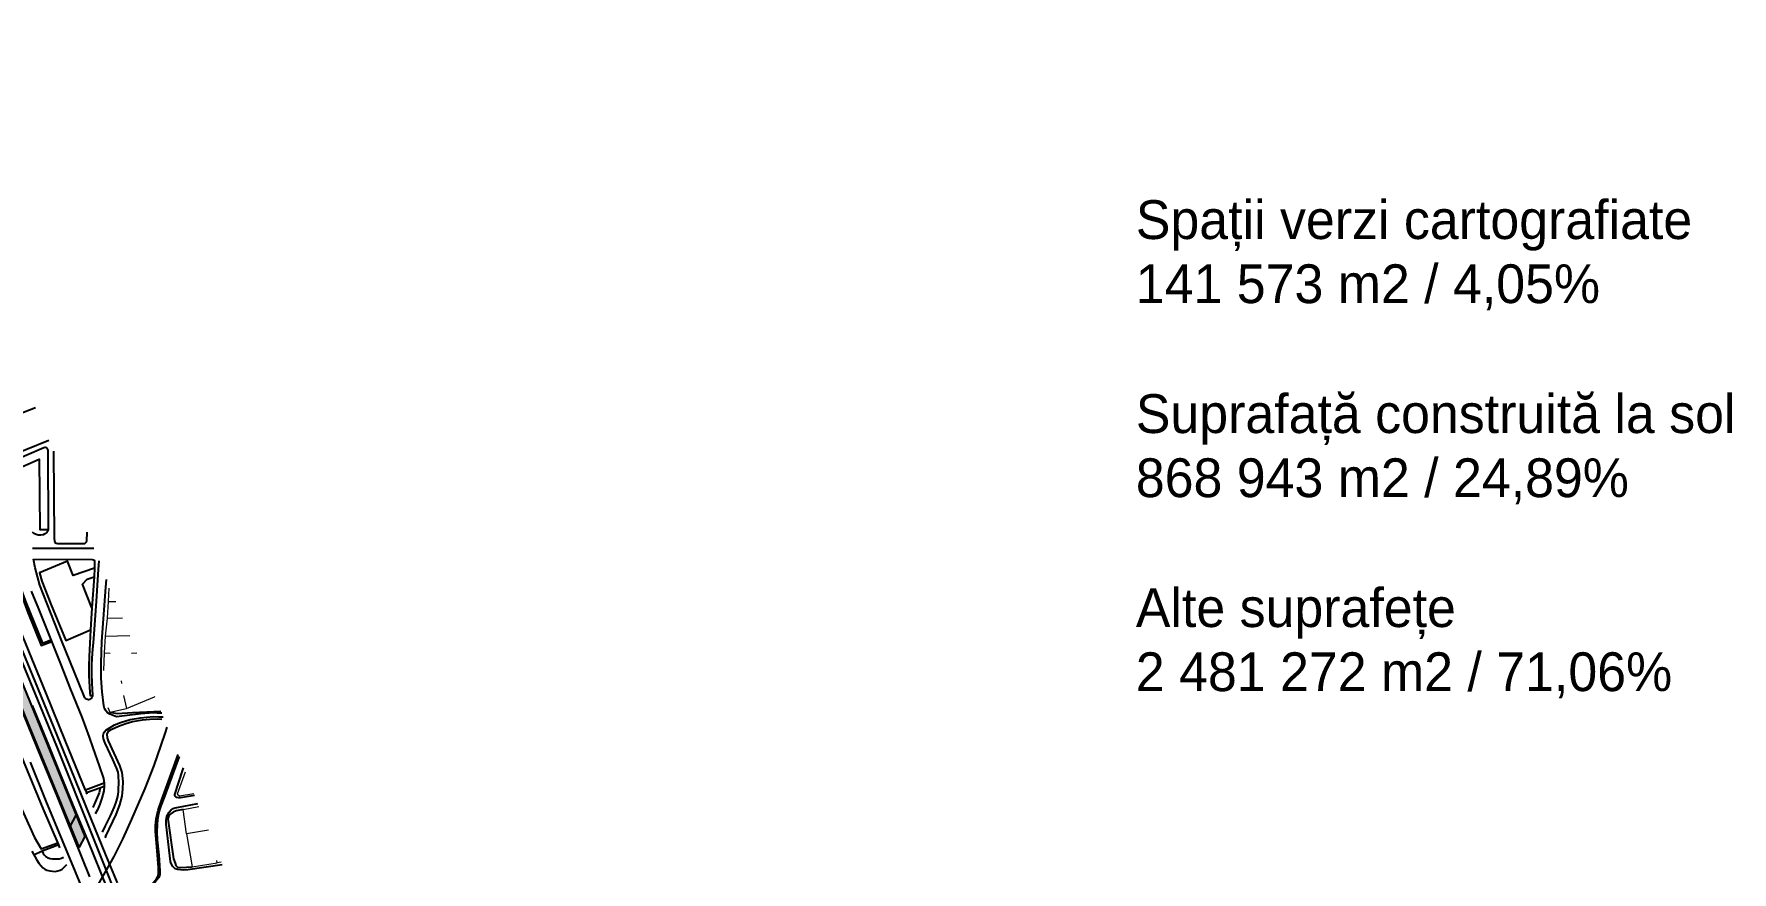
# Model space of a CAD drawing. Header units: metres. Extents: x -1319 to 2200, y -1209 to 1268.
# Drawn here: x 1027 to 2034, y -185 to 312 of the extents above; entities that cross this region are included whole.
import ezdxf

# ---------------------------------------------------------------- set-up
doc = ezdxf.new("R2010")
doc.units = ezdxf.units.M
for name, color, linetype, lineweight, true_color in [('CALE_FERATA', 7, 'Continuous', 25, 0xa7b2b0), ('LEGENDA_TEXT', 7, 'Continuous', 25, 0x354c40), ('LIMITA_STUDIU', 7, 'Continuous', 25, 0x354c40), ('PARCELE_CONTUR', 7, 'Continuous', 13, 0xb58c63), ('PAVAJ', 7, 'Continuous', 25, 0xd1d6d2), ('STRAZI', 7, 'Continuous', 25, 0xc4cccb), ('VERDE_PLIN', 7, 'Continuous', 25, 0x286847)]:
    doc.layers.add(name, color=color, linetype=linetype, lineweight=lineweight, true_color=true_color)
doc.layers.add('VERDE_CONTUR_CALCUL', color=82, linetype='Continuous', true_color=0x286847)

msp = doc.modelspace()

# ---------------------------------------------------------------- hatches: boundary and pattern name
at = {"layer": 'VERDE_PLIN'}
h = msp.add_hatch(color=256, dxfattribs=at)
h.dxf.hatch_style = 1
h.paths.add_polyline_path([(883.2, 200), (870.1, 210.9), (741.4, 311.6), (738.1, 311.5), (736.3, 309.5), (736.7, 306.4), (853.7, 216), (873, 200.2), (897.8, 174.9), (909.2, 161.3), (918.6, 147.3), (929.6, 127.6), (940.7, 103.5), (949, 82.8), (1053.3, -170.4), (1056.7, -164.1), (955.3, 83.8), (947.2, 104.2), (936.1, 128.7), (929.6, 142.6), (918.3, 160.8), (906.7, 175.6), (893.5, 189.7), (883.2, 200)])

# ---------------------------------------------------------------- linework, layer by layer
at = {"layer": 'CALE_FERATA'}
msp.add_lwpolyline([(1021.9, -257.8), (1029, -248.3), (1036.3, -238.3), (1041.8, -230.4), (1046.7, -222.8), (1052.7, -213.7), (1055.9, -208.2), (1074.2, -176), (1079.4, -165.4), (1084.7, -153.9), (1092.5, -135.8), (1097.8, -122.1), (1101.9, -110.7), (1104.6, -102.6), (1105.6, -99.3)], dxfattribs=at)
at = {"layer": 'LIMITA_STUDIU'}
msp.add_lwpolyline([(1012.9, -896.8), (1295.5, -926.3), (1410.6, -938.2), (1420.7, -769), (1404.5, -763.3), (1383.2, -757.9), (1373.7, -744.5), (1369.7, -729.7), (1371, -679.8), (1370.2, -644.6), (1201, -451), (1171, -416.1), (1152.3, -386.9), (1129, -332.2), (1082.4, -216.5), (1040.1, -110.6), (989.7, 11.7)], dxfattribs=at)
at = {"layer": 'PARCELE_CONTUR'}
for points in [[(1071, -16.9), (1070.5, -24.8), (1075.1, -24.9)], [(1070.5, -24.8), (1069.9, -34.7), (1079.1, -34.5)], [(1069.9, -34.7), (1068.9, -45.4), (1083.4, -45)], [(1068.9, -45.4), (1068.2, -55.3), (1071.7, -55.5)], [(1068.2, -55.3), (1067.8, -65.8)], [(1084.4, -55.4), (1087.6, -55.3)], [(1078.3, -71.9), (1078.4, -73.5)], [(1070.3, -87.6), (1071.5, -90.5), (1081.4, -88.2)], [(1079.7, -80.6), (1081.4, -88.2), (1098, -81.4), (1098.2, -80.9)], [(1116.3, -126.1), (1111.5, -139.1), (1112.9, -140), (1121.3, -138.7)], [(1117.1, -162.6), (1115, -148.2), (1124.4, -146.3)], [(1130, -160.4), (1117.1, -162.6), (1120.4, -182.2), (1135.3, -179.7), (1135, -178.3)], [(1137.6, -179.4), (1135.3, -179.7)]]:
    msp.add_lwpolyline(points, dxfattribs=at)
at = {"layer": 'PAVAJ'}
for points in [[(1012.3, 57.8), (1014.4, 52.8), (1029.7, 59.5), (1030, 17.8), (1035, 17.8)], [(1057.2, -136.8), (1045.3, -107.7), (1033.6, -78.9), (1022, -50.4), (1008.9, -18.4), (1002.4, -3.4), (998.4, 5.8), (993, 18.5), (991.4, 22.7), (990.4, 25.9), (989.9, 29.5), (989.7, 30.7), (989.8, 31.2), (990.2, 31.6), (991, 32), (995.1, 33.9), (998.8, 35.4), (999.6, 36.1), (1005.2, 46.6)], [(1041.3, -169.2), (1032.1, -147.6), (1017.7, -112.5), (1005.6, -82.9), (994.2, -54.8), (983.5, -28.5), (971.9, 1.8), (962.4, 26), (952.6, 21.6)], [(958.4, 12.2), (963.4, 14.1), (969.9, -2.2), (978.7, -24.8), (993.8, -63.8), (1002.9, -86.7), (1009.3, -102), (1010.2, -105), (1011.6, -110), (1012, -113), (1012.1, -117.9), (1011.8, -128.3), (1012.1, -129.9), (1016.9, -142.5), (1027, -164.7), (1030.8, -171.5), (1040.8, -167.9)], [(1013.2, 10), (1013.5, 4.3), (1014.1, -1.8), (1014.9, -6.8), (1016.1, -11.8), (1017.9, -17.6), (1020.1, -23.9), (1023, -31.3), (1030.9, -51), (1037.1, -48.6)], [(1019.6, 9.3), (1014.1, 8.9), (1014.8, 1.6), (1015.8, -5.5), (1016.8, -10.3), (1018.8, -17.1), (1021.3, -24.2), (1024, -30.6), (1031.6, -49.6), (1036.6, -47.5)], [(1026.3, 0.3), (1061.2, 0.1), (1061.8, -0.1), (1062.3, -0.3), (1062.5, -0.8), (1062.4, -5.2), (1049.8, -9.4), (1046.5, -1), (1029.9, -7.8), (1031.3, -12.8), (1036.6, -26.5), (1045.5, -48), (1060.2, -41.6), (1059.3, -57.4), (1059.2, -63.2), (1059.2, -68.8), (1059.8, -78.9), (1060, -80.6), (1061.3, -80.7)], [(1062.4, -5.2), (1062.2, -10.3)], [(1062.2, -10.3), (1060.9, -28.7), (1055.4, -14.5), (1058.2, -11.6), (1062.2, -10.3)], [(1060.9, -28.7), (1060.2, -41.6)], [(1071.5, -90.5), (1076, -91.2), (1085.1, -90.7), (1101.8, -89.8)], [(1069.2, -163.9), (1075.3, -151.1), (1077.6, -145.4), (1078.9, -140.2), (1079.3, -135.9), (1079.4, -131.6), (1078.9, -126.2), (1077.6, -122.1), (1070.7, -107.5), (1070.1, -105.7), (1070, -103.6), (1070.7, -101.7), (1072.3, -100.7), (1076.7, -98.7), (1081, -97.2), (1085.1, -96), (1090.9, -95), (1095.3, -94.7), (1100.1, -94.4), (1102.5, -94.7)], [(1085.3, -204.2), (1096.6, -192.2), (1099, -189.6), (1100.1, -187.9), (1100.5, -186.2), (1100.4, -182.6), (1099.4, -170.3), (1098.7, -161.2), (1098.7, -157.9), (1099.1, -153.7), (1100.3, -148.6), (1102.4, -142.2), (1107.9, -127), (1112.1, -115.6)], [(1068.3, -132.5), (1057.2, -136.8), (1057.8, -138.1)], [(1058.1, -139), (1057.8, -138.1), (1065.7, -135.3), (1065.7, -136.3), (1065.2, -138.3), (1062.9, -143.8), (1061.4, -146.9)], [(1065.7, -135.3), (1068.3, -134.4)], [(1047.7, -159.1), (1052, -150.7)], [(1115, -148.2), (1111, -149), (1109.1, -149.7), (1107.7, -150.7), (1106.6, -152), (1106, -153.7), (1109.4, -177.4), (1110.3, -179.9), (1110.8, -181.4), (1111.7, -182.3), (1113.6, -182.5), (1120.4, -182.2)], [(1042, -170.9), (1041.3, -169.2), (1031.5, -172.8), (1032.1, -174.2), (1032.7, -175), (1033.7, -176), (1035, -176.8), (1036.2, -177.3), (1037.6, -177.5), (1038.8, -177.5), (1040.2, -177.5), (1041.6, -177.4), (1042.9, -177), (1044.2, -176.5)], [(1069.2, -163.9), (1068.7, -165)], [(1031.5, -172.8), (1026.6, -175.2)]]:
    msp.add_lwpolyline(points, dxfattribs=at)
at = {"layer": 'STRAZI'}
for points in [[(1027.4, 90), (989.1, 75.2)], [(989.1, 75.2), (994.3, 60.5), (993.7, 58.3), (999.3, 56), (1001.8, 55), (1002.5, 55.1), (1003.6, 55.7), (1009.6, 59.9), (1013.2, 61.7), (1021.8, 65.2), (1035.4, 70.8)], [(1012.3, 57.8), (1032.5, 66.5), (1033.2, 66.7), (1034, 66.4), (1034.6, 65.7), (1034.9, 64.7), (1035, 17.8), (1034.9, 16.8), (1034.2, 16), (1033.1, 15.2), (1032.1, 14.7), (1030.7, 14.5), (1029.1, 14.5), (1027.8, 14.8), (1026.6, 15.4), (1025.8, 16.2)], [(1038.2, 64.3), (1038.6, 12.7), (1038.8, 10.9), (1039.1, 10), (1039.7, 9.7), (1040.5, 9.6), (1056.8, 9.6), (1057.2, 9.9), (1057.7, 10.5), (1058, 11), (1058.1, 16.3)], [(1025.8, 6.7), (1062, 6.8)], [(1065.1, -0.8), (1064.7, -5.9), (1063.4, -24.7), (1061.8, -47), (1061.2, -55.4), (1060.8, -62.3), (1060.8, -68.7), (1060.9, -72.4), (1061.1, -77.6), (1061.3, -79.7), (1061.3, -80.7), (1061.2, -81.2), (1060.9, -81.9), (1060.2, -82.6), (1059.5, -83), (1059, -83.1), (1058.3, -82.9), (1057.7, -82.7), (1057.2, -82.4), (1056.8, -81.9), (1053, -72.7), (1043.1, -48.4), (1030.1, -15.2), (1027.3, -5), (1026.3, 0.3)], [(1025, -18.7), (1029.2, -29.2), (1036.8, -47.9), (1042.4, -61.9), (1048.3, -77), (1055, -93.5), (1059.3, -105.3), (1061.5, -111.7), (1065.2, -122.3), (1067.8, -129.8), (1068.3, -132.5), (1068.3, -134.6), (1068, -137), (1066.9, -141.4), (1065.7, -145), (1064.2, -148.4), (1062.9, -150.7)], [(1102.4, -91.1), (1099.6, -91), (1097.2, -90.9), (1089.9, -91.4), (1080.3, -92.7), (1075.5, -93.3), (1071.5, -91.7), (1070, -90.6), (1069, -89.3), (1068.5, -88.2), (1068, -86.7), (1067.1, -78.5), (1066.4, -70.4), (1066.4, -61.4), (1066.9, -48.5), (1069.3, -16.4), (1069.7, -11.9)], [(1019.6, -54), (1030.4, -80.4), (1048, -123.5), (1060.4, -153.6), (1069.1, -175), (1076, -191.7)], [(1015.4, -79.7), (1028.3, -111.4), (1040.1, -140.1), (1059.5, -188.1)], [(1070.2, -195.1), (1058.5, -166.3), (1049.9, -145.6), (1042, -126.3), (1035.4, -110.1), (1025.8, -86.6)], [(1067.3, -161.6), (1068.9, -158.3), (1072, -152), (1074.3, -146.6), (1075.5, -143.3), (1076.3, -140.4), (1076.7, -137.6), (1076.8, -136), (1077, -132.5), (1076.8, -127.9), (1076.5, -126.1), (1075.5, -123.4), (1073.3, -118.5), (1068.9, -108.8), (1067.9, -106.2), (1067.6, -104.5), (1067.8, -103.3), (1068.4, -102.1), (1069.2, -101.2), (1070.1, -100.5), (1074.4, -98), (1077.9, -96.5), (1083.6, -94.9), (1089.7, -93.8), (1097.2, -93.1), (1100.5, -93.3), (1103.2, -93.3)], [(1024.3, -120.1), (1033.7, -143.2), (1043.4, -166.6), (1051, -185.2), (1058.2, -202.3), (1069, -229.3), (1077.2, -249.8), (1089, -279.5), (1097.8, -301.2), (1109, -328.6), (1114.7, -343.3), (1121.2, -359.1), (1127.1, -374.2), (1131.1, -383.7), (1134.7, -391.6), (1138.8, -399.6), (1141.8, -405.1), (1147, -413.5), (1151.5, -420.6)], [(1112.6, -116.8), (1111.9, -119), (1109.2, -126.5), (1103.9, -140.4), (1101.8, -145.9), (1101.1, -148.3), (1100.2, -151.7), (1099.8, -154.2), (1099.6, -157.1), (1099.4, -161.6), (1099.7, -166.1), (1100.7, -175.2), (1101.3, -184.6), (1101.3, -186.7), (1101, -187.6), (1100.5, -188.7), (1098.2, -191.4), (1085.1, -205.5)], [(1121.8, -139.9), (1113.4, -141.3), (1112.4, -141.3), (1111.4, -141.1), (1110.7, -140.7), (1110.3, -140.2), (1110.1, -139.7), (1110.1, -139.2), (1114.9, -124.6), (1115.3, -123.5)], [(1138.2, -180.9), (1117.8, -183.9), (1115.1, -184.1), (1111.7, -183.8), (1110.4, -183.3), (1109, -182), (1108, -180.2), (1107.6, -178.9), (1107.1, -175.7), (1105, -156.8), (1104.9, -154.5), (1105.4, -152.2), (1106.7, -149.7), (1107.9, -148.4), (1109.1, -147.6), (1110.2, -147.1), (1111.3, -146.9), (1123.7, -144.7)], [(1025.3, -172.8), (1028.1, -177.9), (1029.5, -179.9), (1030.8, -181.5), (1031.9, -182.7), (1033, -183.6), (1034.3, -184.2), (1035.9, -184.6), (1037.5, -184.8), (1039.1, -184.9), (1040.7, -184.6), (1042.1, -184.1), (1043.3, -183.5), (1046, -180.8)]]:
    msp.add_lwpolyline(points, dxfattribs=at)
at = {"layer": 'VERDE_CONTUR_CALCUL'}
msp.add_lwpolyline([(883.2, 200), (893.5, 189.7), (906.7, 175.6), (918.3, 160.8), (929.6, 142.6), (936.1, 128.7), (947.2, 104.2), (955.3, 83.8), (1056.7, -164.1), (1053.3, -170.4), (949, 82.8), (940.7, 103.5), (929.6, 127.6), (918.6, 147.3), (909.2, 161.3), (897.8, 174.9), (873, 200.2), (853.7, 216), (736.7, 306.4), (736.3, 309.5), (738.1, 311.5), (741.4, 311.6), (870.1, 210.9), (883.2, 200)], close=True, dxfattribs=at)

# ---------------------------------------------------------------- texts
at = {"layer": 'LEGENDA_TEXT'}
for s, p in [('Spații verzi cartografiate', (1680, 190)), ('141 573 m2 / 4,05%', (1680, 152)), ('Suprafață construită la sol', (1680, 75)), ('868 943 m2 / 24,89%', (1680, 37)), ('Alte suprafețe', (1680, -40)), ('2 481 272 m2 / 71,06%', (1680, -78))]:
    msp.add_text(s, height=23, dxfattribs=at).set_placement(p)

doc.saveas('drawing.dxf')
